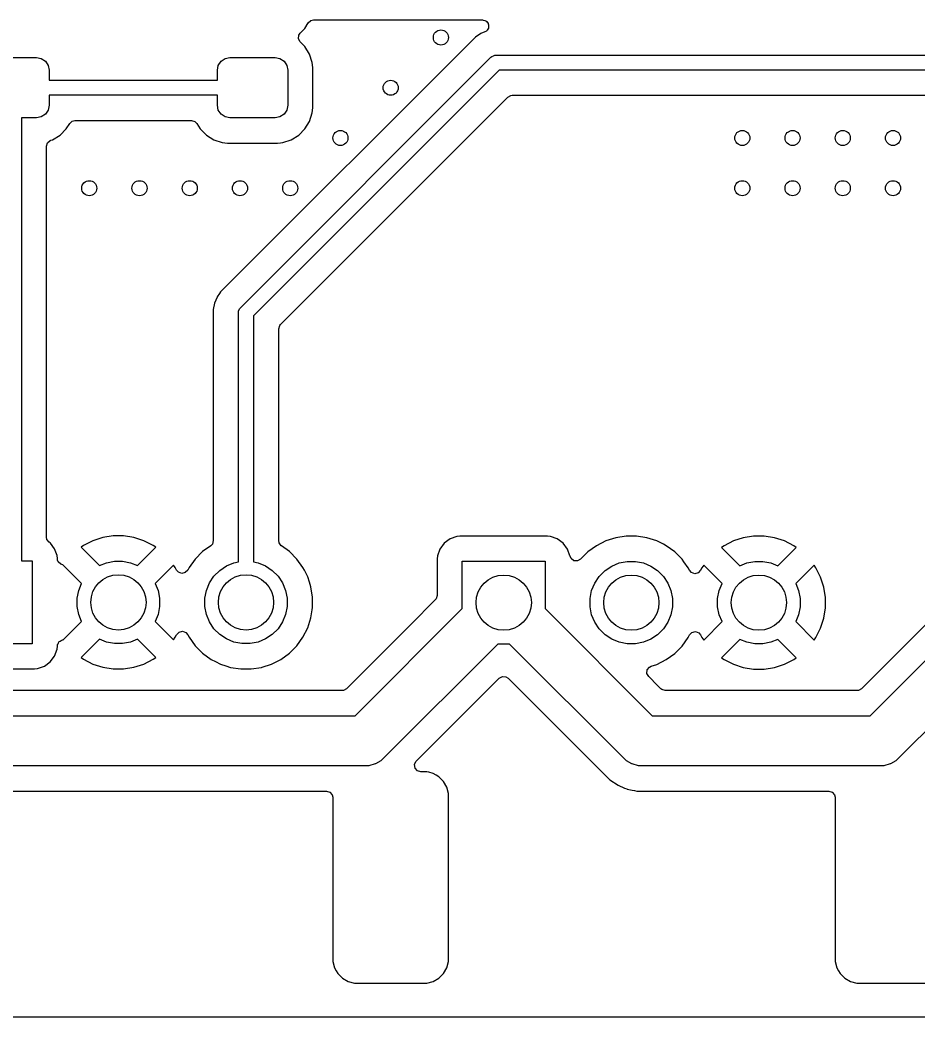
# Model space of a CAD drawing. Extents: x 103 to 241, y -131 to -73.
# Drawn here: x 187.62 to 205.5, y -131.5 to -111.65 of the extents above; entities that cross this region are included whole.
import ezdxf

# ---------------------------------------------------------------- set-up
doc = ezdxf.new("R2010")
doc.units = 0
doc.layers.add('BLACK', color=7, linetype='CONTINUOUS')

msp = doc.modelspace()

# ---------------------------------------------------------------- linework, layer by layer
at = {"layer": 'BLACK', "linetype": 'CONTINUOUS'}
for p, q in [((193.292712, -111.818656), (193.360099, -111.709402)), ((193.360099, -111.709402), (193.412047, -111.662679)), ((193.412047, -111.662679), (193.465638, -111.6505)), ((193.465638, -111.6505), (196.827647, -111.6505)), ((196.827647, -111.6505), (196.838453, -111.653673)), ((196.838453, -111.653673), (196.849652, -111.652468)), ((196.849652, -111.652468), (196.871379, -111.663341)), ((196.871379, -111.663341), (196.894686, -111.670185)), ((196.894686, -111.670185), (196.90206, -111.678695)), ((196.90206, -111.678695), (196.912135, -111.683737)), ((196.912135, -111.683737), (196.924535, -111.704632)), ((196.924535, -111.704632), (196.940441, -111.722989)), ((196.940441, -111.722989), (196.942043, -111.734136)), ((196.942043, -111.734136), (196.947792, -111.743823)), ((196.947792, -111.743823), (196.946927, -111.768099)), ((193.170548, -111.956666), (193.199049, -111.912319)), ((193.199049, -111.912319), (193.240324, -111.871044)), ((193.240324, -111.871044), (193.292712, -111.818656)), ((196.791863, -111.92354), (196.685332, -111.994721)), ((196.791881, -111.92353), (196.791863, -111.92354)), ((196.873465, -111.889738), (196.791881, -111.92353)), ((196.873476, -111.889734), (196.873465, -111.889738)), ((196.87511, -111.889057), (196.873476, -111.889734)), ((196.905462, -111.871044), (196.87511, -111.889057)), ((196.910849, -111.863282), (196.905462, -111.871044)), ((196.92136, -111.855703), (196.910849, -111.863282)), ((196.931452, -111.833602), (196.92136, -111.855703)), ((196.945305, -111.813648), (196.931452, -111.833602)), ((196.945705, -111.802392), (196.945305, -111.813648)), ((196.950385, -111.792147), (196.945705, -111.802392)), ((196.946927, -111.768099), (196.950385, -111.792147)), ((196.685325, -111.994727), (191.614726, -117.065326)), ((193.165564, -112.026358), (193.170548, -111.956666)), ((193.199049, -112.087681), (193.165564, -112.026358)), ((193.292712, -112.181344), (193.199049, -112.087681)), ((196.685332, -111.994721), (196.685325, -111.994727)), ((193.384814, -112.330666), (193.292712, -112.181344)), ((193.439999, -112.497203), (193.384814, -112.330666)), ((187.05, -112.4), (187.95, -112.4)), ((187.95, -112.4), (188.045671, -112.41903)), ((188.045671, -112.41903), (188.126777, -112.473223)), ((188.126777, -112.473223), (188.18097, -112.554329)), ((191.56903, -112.554329), (191.623223, -112.473223)), ((191.623223, -112.473223), (191.704329, -112.41903)), ((191.704329, -112.41903), (191.8, -112.4)), ((191.8, -112.4), (192.7, -112.4)), ((192.013934, -117.373934), (196.993934, -112.393934)), ((192.7, -112.4), (192.795671, -112.41903)), ((192.795671, -112.41903), (192.876777, -112.473223)), ((192.876777, -112.473223), (192.93097, -112.554329)), ((193.450499, -112.599992), (193.439999, -112.497203)), ((196.993934, -112.393934), (197.016665, -112.375279)), ((197.016665, -112.375279), (197.048339, -112.362159)), ((197.048339, -112.362159), (197.070736, -112.352882)), ((197.070736, -112.352882), (197.1, -112.35)), ((197.1, -112.35), (207.187868, -112.35)), ((188.18097, -112.554329), (188.2, -112.65)), ((188.2, -112.65), (188.2, -112.85)), ((191.55, -112.65), (191.56903, -112.554329)), ((191.55, -112.85), (191.55, -112.65)), ((197.162132, -112.65), (192.27, -117.542132)), ((192.93097, -112.554329), (192.95, -112.65)), ((192.95, -112.65), (192.95, -113.35)), ((193.4505, -113.400009), (193.450499, -112.599992)), ((207.25, -112.65), (197.162132, -112.65)), ((188.2, -112.85), (191.55, -112.85)), ((191.55, -113.15), (188.2, -113.15)), ((188.2, -113.15), (188.2, -113.35)), ((191.55, -113.35), (191.55, -113.15)), ((192.806819, -117.713127), (197.333127, -113.186819)), ((197.333127, -113.186819), (197.39445, -113.153334)), ((197.39445, -113.153334), (197.420808, -113.1505)), ((197.420808, -113.1505), (207.314071, -113.1505)), ((188.126777, -113.526777), (188.045671, -113.58097)), ((188.18097, -113.445671), (188.126777, -113.526777)), ((188.2, -113.35), (188.18097, -113.445671)), ((191.56903, -113.445671), (191.55, -113.35)), ((191.623223, -113.526777), (191.56903, -113.445671)), ((191.704329, -113.58097), (191.623223, -113.526777)), ((192.876777, -113.526777), (192.795671, -113.58097)), ((192.93097, -113.445671), (192.876777, -113.526777)), ((192.95, -113.35), (192.93097, -113.445671)), ((193.384814, -113.669334), (193.439999, -113.502797)), ((193.439999, -113.502797), (193.4505, -113.400009)), ((187.95, -113.6), (187.65, -113.6)), ((187.65, -113.6), (187.65, -122.42)), ((188.045671, -113.58097), (187.95, -113.6)), ((188.542712, -113.818656), (188.610099, -113.709402)), ((188.610099, -113.709402), (188.662047, -113.662679)), ((188.662047, -113.662679), (188.715638, -113.6505)), ((188.715638, -113.6505), (191.034362, -113.6505)), ((191.034362, -113.6505), (191.101401, -113.670185)), ((191.101401, -113.670185), (191.139899, -113.709401)), ((191.139899, -113.709401), (191.207288, -113.818656)), ((191.8, -113.6), (191.704329, -113.58097)), ((192.7, -113.6), (191.8, -113.6)), ((192.795671, -113.58097), (192.7, -113.6)), ((193.292712, -113.818656), (193.384814, -113.669334)), ((188.418656, -113.942712), (188.542712, -113.818656)), ((191.207288, -113.818656), (191.331344, -113.942712)), ((193.168656, -113.942712), (193.292712, -113.818656)), ((188.1505, -114.163732), (188.170185, -114.096693)), ((188.170185, -114.096693), (188.222989, -114.050938)), ((188.222989, -114.050938), (188.235495, -114.046026)), ((188.235495, -114.046026), (188.269334, -114.034814)), ((188.269334, -114.034814), (188.418656, -113.942712)), ((191.331344, -113.942712), (191.480666, -114.034814)), ((191.480666, -114.034814), (191.647203, -114.089999)), ((191.647203, -114.089999), (191.749991, -114.1005)), ((191.749991, -114.1005), (192.750008, -114.100499)), ((192.750008, -114.100499), (192.750016, -114.100498)), ((192.750016, -114.100498), (192.750019, -114.100498)), ((192.750019, -114.100498), (192.806302, -114.094748)), ((192.806302, -114.094748), (192.852797, -114.089999)), ((192.852797, -114.089999), (193.019334, -114.034814)), ((193.019334, -114.034814), (193.168656, -113.942712)), ((188.1505, -121.94645), (188.1505, -114.163732)), ((191.594816, -117.095125), (191.547906, -117.165331)), ((191.614726, -117.065326), (191.594816, -117.095125)), ((191.494497, -117.290261), (191.4695, -117.415928)), ((191.494499, -117.290255), (191.494497, -117.290261)), ((191.543534, -117.171873), (191.494499, -117.290255)), ((191.543539, -117.171864), (191.543534, -117.171873)), ((191.547903, -117.165335), (191.543539, -117.171864)), ((191.547906, -117.165331), (191.547903, -117.165334)), ((191.547903, -117.165334), (191.547903, -117.165335)), ((191.4695, -117.415928), (191.4695, -122.016025)), ((191.97, -117.48), (191.972882, -117.450736)), ((191.97, -122.437724), (191.97, -117.48)), ((191.972882, -117.450736), (191.993691, -117.4005)), ((191.993691, -117.4005), (191.995279, -117.396665)), ((191.995279, -117.396665), (192.013934, -117.373934)), ((192.27, -117.542132), (192.27, -122.437724)), ((192.7705, -117.800808), (192.790185, -117.733769)), ((192.7705, -122.016025), (192.7705, -117.800808)), ((192.790185, -117.733769), (192.806819, -117.713127)), ((188.158318, -121.989782), (188.1505, -121.94645)), ((188.200188, -122.045716), (188.158318, -121.989782)), ((188.222542, -122.06245), (188.200188, -122.045716)), ((188.222544, -122.062452), (188.222542, -122.06245)), ((188.222546, -122.062454), (188.222544, -122.062452)), ((188.226289, -122.067454), (188.222546, -122.062454)), ((188.308793, -122.177664), (188.226289, -122.067454)), ((189.071372, -122.017075), (188.885552, -122.111757)), ((189.269727, -121.952626), (189.071372, -122.017075)), ((189.475721, -121.92), (189.269727, -121.952626)), ((189.684279, -121.92), (189.475721, -121.92)), ((189.890272, -121.952626), (189.684279, -121.92)), ((190.088627, -122.017075), (189.890272, -121.952626)), ((190.274451, -122.111759), (190.088627, -122.017075)), ((191.4695, -122.016025), (191.449815, -122.083064)), ((192.778949, -122.061012), (192.7705, -122.016025)), ((192.821614, -122.116343), (192.778949, -122.061012)), ((196.067452, -122.067455), (195.981206, -122.182664)), ((196.067455, -122.067452), (196.067452, -122.067455)), ((196.182664, -121.981206), (196.067455, -122.067452)), ((196.182671, -121.981202), (196.182664, -121.981206)), ((196.317516, -121.930908), (196.182671, -121.981202)), ((196.377123, -121.924501), (196.317516, -121.930908)), ((196.377129, -121.9245), (196.377123, -121.924501)), ((198.122864, -121.9245), (196.377129, -121.9245)), ((198.122873, -121.9245), (198.122864, -121.9245)), ((198.122881, -121.9245), (198.122873, -121.9245)), ((198.122883, -121.924501), (198.122881, -121.9245)), ((198.182483, -121.930908), (198.122883, -121.924501)), ((198.317328, -121.981202), (198.182482, -121.930908)), ((198.182482, -121.930908), (198.182483, -121.930908)), ((198.317335, -121.981206), (198.317328, -121.981202)), ((198.432544, -122.067452), (198.317335, -121.981206)), ((198.432547, -122.067455), (198.432544, -122.067452)), ((198.518793, -122.182664), (198.432547, -122.067455)), ((199.281179, -122.021612), (199.095285, -122.11633)), ((199.47961, -121.957137), (199.281179, -122.021612)), ((199.685676, -121.9245), (199.47961, -121.957137)), ((199.685681, -121.9245), (199.685676, -121.9245)), ((199.894319, -121.9245), (199.685681, -121.9245)), ((199.894324, -121.9245), (199.894319, -121.9245)), ((200.100389, -121.957137), (199.894324, -121.9245)), ((200.29882, -122.021612), (200.100389, -121.957137)), ((200.430687, -122.088802), (200.29882, -122.021612)), ((201.821372, -122.022075), (201.635552, -122.116757)), ((202.019727, -121.957626), (201.821372, -122.022075)), ((202.225721, -121.925), (202.019727, -121.957626)), ((202.434279, -121.925), (202.225721, -121.925)), ((202.640272, -121.957626), (202.434279, -121.925)), ((202.838627, -122.022075), (202.640272, -121.957626)), ((203.024451, -122.116759), (202.838627, -122.022075)), ((188.308795, -122.177668), (188.308793, -122.177664)), ((188.308796, -122.177669), (188.308795, -122.177668)), ((188.359091, -122.312517), (188.308796, -122.177669)), ((188.885552, -122.111757), (188.83618, -122.147627)), ((188.83618, -122.147627), (189.201613, -122.513059)), ((189.958386, -122.513059), (190.323819, -122.147627)), ((190.323819, -122.147627), (190.274451, -122.111759)), ((191.256493, -122.233966), (191.108966, -122.381493)), ((191.418386, -122.116343), (191.256493, -122.233966)), ((191.449815, -122.083064), (191.418386, -122.116343)), ((192.828496, -122.121343), (192.821614, -122.116343)), ((192.983505, -122.233965), (192.828496, -122.121343)), ((193.131035, -122.381495), (192.983505, -122.233965)), ((195.981202, -122.182671), (195.930908, -122.317517)), ((195.981206, -122.182664), (195.981202, -122.182671)), ((198.518797, -122.182671), (198.518793, -122.182664)), ((198.569092, -122.31752), (198.518797, -122.182671)), ((198.926496, -122.238964), (198.779426, -122.386034)), ((199.095285, -122.11633), (198.926496, -122.238964)), ((200.484714, -122.11633), (200.430687, -122.088802)), ((200.653505, -122.238965), (200.484714, -122.11633)), ((200.801035, -122.386495), (200.653505, -122.238965)), ((201.635552, -122.116757), (201.58618, -122.152627)), ((201.58618, -122.152627), (201.951613, -122.518059)), ((202.708386, -122.518059), (203.073819, -122.152627)), ((203.073819, -122.152627), (203.024451, -122.116759)), ((187.65, -122.42), (187.865, -122.42)), ((187.865, -122.42), (187.865, -124.07)), ((188.365499, -122.372128), (188.359091, -122.312517)), ((188.365499, -122.390402), (188.365499, -122.372128)), ((188.368687, -122.40419), (188.365499, -122.390402)), ((188.381093, -122.436456), (188.368687, -122.40419)), ((188.430849, -122.485508), (188.381093, -122.436456)), ((189.201613, -122.513059), (189.340515, -122.455524)), ((189.340515, -122.455524), (189.499136, -122.423973)), ((189.499136, -122.423973), (189.660864, -122.423973)), ((189.660864, -122.423973), (189.819485, -122.455524)), ((189.819485, -122.455524), (189.958386, -122.513059)), ((191.108966, -122.381493), (190.986328, -122.550288)), ((191.731098, -122.517415), (191.880515, -122.455524)), ((191.880515, -122.455524), (191.97, -122.437724)), ((192.27, -122.437724), (192.359485, -122.455524)), ((192.359485, -122.455524), (192.508902, -122.517415)), ((193.25367, -122.550286), (193.131035, -122.381495)), ((195.924501, -122.377116), (195.9245, -122.377135)), ((195.9245, -122.377135), (195.9245, -123.109216)), ((195.930908, -122.317517), (195.924501, -122.377116)), ((196.425, -123.367893), (196.425, -122.425)), ((196.425, -122.425), (198.075, -122.425)), ((198.075, -122.425), (198.075, -123.367893)), ((198.570876, -122.325068), (198.569092, -122.31752)), ((198.573515, -122.324444), (198.570876, -122.325068)), ((198.592478, -122.372662), (198.573515, -122.324444)), ((198.648411, -122.414534), (198.592478, -122.372662)), ((198.718103, -122.419518), (198.648411, -122.414534)), ((198.779426, -122.386034), (198.718103, -122.419518)), ((199.401098, -122.522415), (199.550515, -122.460524)), ((199.550515, -122.460524), (199.709136, -122.428973)), ((199.709136, -122.428973), (199.870864, -122.428973)), ((199.870864, -122.428973), (200.029485, -122.460524)), ((200.029485, -122.460524), (200.178902, -122.522415)), ((200.837334, -122.436456), (200.801035, -122.386495)), ((200.923671, -122.555287), (200.837334, -122.436456)), ((201.951613, -122.518059), (202.090515, -122.460524)), ((202.090515, -122.460524), (202.249136, -122.428973)), ((202.249136, -122.428973), (202.410864, -122.428973)), ((202.410864, -122.428973), (202.569485, -122.460524)), ((202.569485, -122.460524), (202.708386, -122.518059)), ((188.476557, -122.49511), (188.430849, -122.485508)), ((188.848059, -122.866612), (188.476557, -122.49511)), ((190.677371, -122.501179), (190.311939, -122.86661)), ((190.677372, -122.50118), (190.677371, -122.501179)), ((190.713236, -122.550543), (190.677372, -122.50118)), ((190.713247, -122.550561), (190.713236, -122.550543)), ((190.739233, -122.601561), (190.713247, -122.550561)), ((190.778272, -122.646615), (190.739233, -122.601561)), ((190.844406, -122.669153), (190.778272, -122.646615)), ((190.912227, -122.652358), (190.844406, -122.669153)), ((190.960202, -122.601563), (190.912227, -122.652358)), ((190.986328, -122.550288), (190.960202, -122.601563)), ((191.482266, -122.721626), (191.596626, -122.607266)), ((191.596626, -122.607266), (191.731098, -122.517415)), ((192.508902, -122.517415), (192.643374, -122.607266)), ((192.643374, -122.607266), (192.757734, -122.721626)), ((193.282343, -122.606561), (193.25367, -122.550286)), ((193.348387, -122.736179), (193.282343, -122.606561)), ((199.152266, -122.726626), (199.266626, -122.612266)), ((199.266626, -122.612266), (199.401098, -122.522415)), ((200.178902, -122.522415), (200.313374, -122.612266)), ((200.313374, -122.612266), (200.427734, -122.726626)), ((200.949796, -122.606561), (200.923671, -122.555287)), ((200.988834, -122.651615), (200.949796, -122.606561)), ((201.054969, -122.674153), (200.988834, -122.651615)), ((201.12279, -122.657358), (201.054969, -122.674153)), ((201.170765, -122.606563), (201.12279, -122.657358)), ((201.196755, -122.555555), (201.170765, -122.606563)), ((201.232627, -122.50618), (201.196755, -122.555555)), ((201.598059, -122.871612), (201.232627, -122.50618)), ((203.427371, -122.506179), (203.061939, -122.87161)), ((203.427372, -122.50618), (203.427371, -122.506179)), ((203.463236, -122.555543), (203.427372, -122.50618)), ((203.463244, -122.555556), (203.463236, -122.555543)), ((203.557924, -122.741372), (203.463244, -122.555556)), ((191.330524, -123.005515), (191.392415, -122.856098)), ((191.392415, -122.856098), (191.482266, -122.721626)), ((192.757734, -122.721626), (192.847585, -122.856098)), ((192.847585, -122.856098), (192.909476, -123.005515)), ((193.348387, -122.736181), (193.348387, -122.736179)), ((193.348389, -122.736184), (193.348387, -122.736181)), ((193.382948, -122.842545), (193.348389, -122.736184)), ((193.412862, -122.93461), (193.382948, -122.842545)), ((199.000524, -123.010515), (199.062415, -122.861098)), ((199.062415, -122.861098), (199.152266, -122.726626)), ((200.427734, -122.726626), (200.517585, -122.861098)), ((200.517585, -122.861098), (200.579476, -123.010515)), ((203.622373, -122.939727), (203.557924, -122.741372)), ((188.758973, -123.164136), (188.790524, -123.005515)), ((188.790524, -123.005515), (188.848059, -122.866612)), ((190.311939, -122.86661), (190.369476, -123.005515)), ((190.369476, -123.005515), (190.401027, -123.164136)), ((191.298973, -123.164136), (191.330524, -123.005515)), ((192.909476, -123.005515), (192.941027, -123.164136)), ((193.4455, -123.140675), (193.412862, -122.93461)), ((198.968973, -123.169136), (199.000524, -123.010515)), ((200.579476, -123.010515), (200.611027, -123.169136)), ((201.508973, -123.169136), (201.540524, -123.010515)), ((201.540524, -123.010515), (201.598059, -122.871612)), ((203.061939, -122.87161), (203.119476, -123.010515)), ((203.119476, -123.010515), (203.151027, -123.169136)), ((203.655, -123.14572), (203.622373, -122.939727)), ((188.758973, -123.325864), (188.758973, -123.164136)), ((190.401027, -123.164136), (190.401027, -123.325864)), ((191.298973, -123.325864), (191.298973, -123.164136)), ((192.941027, -123.164136), (192.941027, -123.325864)), ((193.4455, -123.349324), (193.4455, -123.140675)), ((195.888181, -123.196897), (195.399969, -123.68511)), ((195.904815, -123.176255), (195.888181, -123.196897)), ((195.9245, -123.109216), (195.904815, -123.176255)), ((198.968973, -123.330864), (198.968973, -123.169136)), ((200.611027, -123.169136), (200.611027, -123.330864)), ((201.508973, -123.330864), (201.508973, -123.169136)), ((203.151027, -123.169136), (203.151027, -123.330864)), ((203.655, -123.354279), (203.655, -123.14572)), ((188.790524, -123.484485), (188.758973, -123.325864)), ((190.401027, -123.325864), (190.369476, -123.484485)), ((191.330524, -123.484485), (191.298973, -123.325864)), ((192.941027, -123.325864), (192.909476, -123.484485)), ((193.412862, -123.555389), (193.438933, -123.390783)), ((193.438933, -123.390783), (193.4455, -123.349324)), ((194.292894, -125.5), (196.425, -123.367893)), ((198.075, -123.367893), (200.207107, -125.5)), ((199.000524, -123.489485), (198.968973, -123.330864)), ((200.611027, -123.330864), (200.579476, -123.489485)), ((201.540524, -123.489485), (201.508973, -123.330864)), ((203.151027, -123.330864), (203.119476, -123.489485)), ((203.622373, -123.560272), (203.655, -123.354279)), ((204.542894, -125.5), (206.675, -123.367893)), ((188.478073, -123.993373), (188.848059, -123.623386)), ((188.848059, -123.623386), (188.790524, -123.484485)), ((190.369476, -123.484485), (190.31194, -123.623387)), ((190.31194, -123.623387), (190.677371, -123.988818)), ((191.392415, -123.633902), (191.330524, -123.484485)), ((191.482266, -123.768374), (191.392415, -123.633902)), ((192.847585, -123.633902), (192.757734, -123.768374)), ((192.909476, -123.484485), (192.847585, -123.633902)), ((193.348389, -123.753816), (193.412862, -123.555389)), ((199.062415, -123.638902), (199.000524, -123.489485)), ((199.152266, -123.773374), (199.062415, -123.638902)), ((200.517585, -123.638902), (200.427734, -123.773374)), ((200.579476, -123.489485), (200.517585, -123.638902)), ((201.232627, -123.993819), (201.598059, -123.628386)), ((201.598059, -123.628386), (201.540524, -123.489485)), ((203.119476, -123.489485), (203.06194, -123.628387)), ((203.06194, -123.628387), (203.427371, -123.993818)), ((203.557924, -123.758627), (203.622373, -123.560272)), ((190.739233, -123.888438), (190.787206, -123.837642)), ((190.787206, -123.837642), (190.855027, -123.820846)), ((190.855027, -123.820846), (190.921162, -123.843383)), ((190.921162, -123.843383), (190.960203, -123.888437)), ((191.596626, -123.882734), (191.482266, -123.768374)), ((192.757734, -123.768374), (192.643374, -123.882734)), ((193.25367, -123.939714), (193.348389, -123.753816)), ((195.399969, -123.68511), (194.547218, -124.537862)), ((199.266626, -123.887734), (199.152266, -123.773374)), ((200.427734, -123.773374), (200.313374, -123.887734)), ((200.949796, -123.893437), (200.997769, -123.842642)), ((200.997769, -123.842642), (201.06559, -123.825846)), ((201.06559, -123.825846), (201.131725, -123.848383)), ((201.131725, -123.848383), (201.170766, -123.893437)), ((203.46324, -123.944451), (203.557924, -123.758627)), ((205.649969, -123.68511), (204.797218, -124.537862)), ((188.379163, -124.067201), (188.385175, -124.046718)), ((188.385175, -124.046718), (188.395961, -124.037368)), ((188.395961, -124.037368), (188.402967, -124.024927)), ((188.402967, -124.024927), (188.421839, -124.014938)), ((188.421839, -124.014938), (188.437972, -124.000956)), ((188.437972, -124.000956), (188.453421, -123.998224)), ((188.453421, -123.998224), (188.464721, -123.992244)), ((188.464721, -123.992244), (188.478073, -123.993373)), ((189.201611, -123.976939), (188.836179, -124.342371)), ((189.340515, -124.034476), (189.201611, -123.976939)), ((189.499136, -124.066027), (189.340515, -124.034476)), ((189.819485, -124.034476), (189.660864, -124.066027)), ((189.958387, -123.97694), (189.819485, -124.034476)), ((190.323818, -124.342371), (189.958387, -123.97694)), ((190.677371, -123.988818), (190.677372, -123.988818)), ((190.677372, -123.988818), (190.713242, -123.939449)), ((190.713242, -123.939448), (190.739233, -123.888438)), ((190.713242, -123.939449), (190.713242, -123.939448)), ((190.960203, -123.888437), (190.986194, -123.939448)), ((190.986194, -123.939448), (190.98633, -123.939714)), ((190.98633, -123.939714), (191.108965, -124.108505)), ((191.731098, -123.972585), (191.596626, -123.882734)), ((191.880515, -124.034476), (191.731098, -123.972585)), ((192.039136, -124.066027), (191.880515, -124.034476)), ((192.359485, -124.034476), (192.200864, -124.066027)), ((192.508902, -123.972585), (192.359485, -124.034476)), ((192.643374, -123.882734), (192.508902, -123.972585)), ((193.131035, -124.108505), (193.25367, -123.939714)), ((199.401098, -123.977585), (199.266626, -123.887734)), ((199.550515, -124.039476), (199.401098, -123.977585)), ((199.709136, -124.071027), (199.550515, -124.039476)), ((200.029485, -124.039476), (199.870864, -124.071027)), ((200.178902, -123.977585), (200.029485, -124.039476)), ((200.313374, -123.887734), (200.178902, -123.977585)), ((200.801035, -124.113505), (200.92367, -123.944714)), ((200.92367, -123.944714), (200.949796, -123.893437)), ((201.170766, -123.893437), (201.196759, -123.944451)), ((201.196759, -123.944451), (201.232627, -123.993818)), ((201.232627, -123.993818), (201.232627, -123.993819)), ((201.951611, -123.981939), (201.586179, -124.347371)), ((202.090515, -124.039476), (201.951611, -123.981939)), ((202.249136, -124.071027), (202.090515, -124.039476)), ((202.569485, -124.039476), (202.410864, -124.071027)), ((202.708387, -123.98194), (202.569485, -124.039476)), ((203.073818, -124.347371), (202.708387, -123.98194)), ((203.427371, -123.993818), (203.427372, -123.993818)), ((203.427372, -123.993818), (203.46324, -123.944451)), ((187.865, -124.07), (186.215, -124.07)), ((188.308796, -124.312331), (188.359091, -124.177483)), ((188.359091, -124.177483), (188.3655, -124.117873)), ((188.365499, -124.099587), (188.368686, -124.085809)), ((188.3655, -124.117873), (188.365499, -124.099587)), ((188.368686, -124.085809), (188.379163, -124.067201)), ((189.660864, -124.066027), (189.499136, -124.066027)), ((191.108965, -124.108505), (191.256495, -124.256035)), ((192.200864, -124.066027), (192.039136, -124.066027)), ((192.983505, -124.256035), (193.131035, -124.108505)), ((197.132107, -124.075), (194.853553, -126.353553)), ((197.367894, -124.075), (197.132107, -124.075)), ((199.646446, -126.353553), (197.367894, -124.075)), ((199.870864, -124.071027), (199.709136, -124.071027)), ((200.653505, -124.261035), (200.801035, -124.113505)), ((202.410864, -124.071027), (202.249136, -124.071027)), ((207.382107, -124.075), (205.103553, -126.353553)), ((188.107331, -124.513796), (188.222546, -124.427546)), ((188.222546, -124.427546), (188.308796, -124.312331)), ((188.836179, -124.342371), (188.83618, -124.342372)), ((188.83618, -124.342372), (188.885543, -124.378236)), ((188.885543, -124.378236), (188.885556, -124.378244)), ((188.885556, -124.378244), (189.071372, -124.472924)), ((190.088627, -124.472924), (190.274451, -124.37824)), ((190.274451, -124.37824), (190.323818, -124.342372)), ((190.323818, -124.342372), (190.323818, -124.342371)), ((191.256495, -124.256035), (191.425286, -124.37867)), ((191.425286, -124.37867), (191.513116, -124.423421)), ((191.513116, -124.423421), (191.611179, -124.473387)), ((192.628816, -124.473389), (192.814714, -124.37867)), ((192.814714, -124.37867), (192.983505, -124.256035)), ((200.298816, -124.478389), (200.484714, -124.38367)), ((200.484714, -124.38367), (200.653505, -124.261035)), ((201.586179, -124.347371), (201.58618, -124.347372)), ((201.58618, -124.347372), (201.635543, -124.383236)), ((201.635543, -124.383236), (201.635556, -124.383244)), ((201.635556, -124.383244), (201.821372, -124.477924)), ((202.838627, -124.477924), (203.024451, -124.38324)), ((203.024451, -124.38324), (203.073818, -124.347372)), ((203.073818, -124.347372), (203.073818, -124.347371)), ((186.167127, -124.5705), (187.912872, -124.570499)), ((187.912872, -124.570499), (187.972483, -124.564091)), ((187.972483, -124.564091), (188.107331, -124.513796)), ((189.071372, -124.472924), (189.269727, -124.537373)), ((189.269727, -124.537373), (189.475721, -124.57)), ((189.475721, -124.57), (189.684279, -124.57)), ((189.684279, -124.57), (189.890272, -124.537373)), ((189.890272, -124.537373), (190.088627, -124.472924)), ((191.611179, -124.473387), (191.611181, -124.473387)), ((191.611181, -124.473387), (191.611184, -124.473389)), ((191.611184, -124.473389), (191.717545, -124.507948)), ((191.717545, -124.507948), (191.80961, -124.537862)), ((191.80961, -124.537862), (192.015676, -124.5705)), ((192.015676, -124.5705), (192.015681, -124.5705)), ((192.015681, -124.5705), (192.224324, -124.5705)), ((192.224324, -124.5705), (192.430389, -124.537862)), ((192.430389, -124.537862), (192.44237, -124.533969)), ((192.44237, -124.533969), (192.628816, -124.473389)), ((194.547218, -124.537862), (194.121899, -124.963181)), ((200.102352, -124.659594), (200.107336, -124.589903)), ((200.107336, -124.589903), (200.149207, -124.533969)), ((200.149207, -124.533969), (200.185199, -124.515305)), ((200.185199, -124.515305), (200.298816, -124.478389)), ((201.821372, -124.477924), (202.019727, -124.542373)), ((202.019727, -124.542373), (202.225721, -124.575)), ((202.225721, -124.575), (202.434279, -124.575)), ((202.434279, -124.575), (202.640272, -124.542373)), ((202.640272, -124.542373), (202.838627, -124.477924)), ((204.797218, -124.537862), (204.371899, -124.963181)), ((196.27714, -125.63778), (197.16232, -124.752599)), ((197.16232, -124.752599), (197.223641, -124.719116)), ((197.223641, -124.719116), (197.293333, -124.7241)), ((197.293333, -124.7241), (197.33768, -124.752601)), ((197.33768, -124.752601), (198.334579, -125.7495)), ((200.135836, -124.720916), (200.102352, -124.659594)), ((200.311244, -124.896323), (200.135836, -124.720916)), ((194.034218, -124.9995), (179.965783, -124.9995)), ((194.060576, -124.996666), (194.034218, -124.9995)), ((194.121899, -124.963181), (194.060576, -124.996666)), ((200.378102, -124.963181), (200.311244, -124.896323)), ((200.398744, -124.979815), (200.378102, -124.963181)), ((200.465783, -124.9995), (200.398744, -124.979815)), ((204.284218, -124.9995), (200.465783, -124.9995)), ((204.310576, -124.996666), (204.284218, -124.9995)), ((204.371899, -124.963181), (204.310576, -124.996666)), ((179.707107, -125.5), (194.292894, -125.5)), ((195.510101, -126.404819), (196.27714, -125.63778)), ((200.207107, -125.5), (204.542894, -125.5)), ((198.334579, -125.7495), (199.22286, -126.637781)), ((194.804381, -126.396677), (194.699074, -126.457476)), ((194.804396, -126.396661), (194.804381, -126.396677)), ((194.853553, -126.353553), (194.804396, -126.396661)), ((195.475044, -126.474853), (195.504069, -126.411297)), ((195.504069, -126.411297), (195.510101, -126.404819)), ((199.69561, -126.396668), (199.646446, -126.353553)), ((199.695619, -126.396677), (199.69561, -126.396668)), ((199.800926, -126.457476), (199.695619, -126.396677)), ((205.054381, -126.396677), (204.949074, -126.457476)), ((205.054396, -126.396661), (205.054381, -126.396677)), ((205.103553, -126.353553), (205.054396, -126.396661)), ((194.5, -126.5), (179.5, -126.5)), ((194.565248, -126.495723), (194.5, -126.5)), ((194.565263, -126.495723), (194.565248, -126.495723)), ((194.691342, -126.46194), (194.565263, -126.495723)), ((194.699074, -126.457476), (194.691342, -126.46194)), ((195.484988, -126.544011), (195.475044, -126.474853)), ((195.530743, -126.596815), (195.484988, -126.544011)), ((195.597782, -126.6165), (195.530743, -126.596815)), ((195.717891, -126.6165), (195.597782, -126.6165)), ((195.717892, -126.6165), (195.717891, -126.6165)), ((195.759195, -126.627567), (195.717892, -126.6165)), ((195.845187, -126.650608), (195.759195, -126.627567)), ((199.808658, -126.46194), (199.800926, -126.457476)), ((199.934737, -126.495723), (199.808658, -126.46194)), ((199.934752, -126.495723), (199.934737, -126.495723)), ((200, -126.5), (199.934752, -126.495723)), ((204.75, -126.5), (200, -126.5)), ((204.815248, -126.495723), (204.75, -126.5)), ((204.815263, -126.495723), (204.815248, -126.495723)), ((204.941342, -126.46194), (204.815263, -126.495723)), ((204.949074, -126.457476), (204.941342, -126.46194)), ((195.90225, -126.683554), (195.845187, -126.650608)), ((195.959314, -126.7165), (195.90225, -126.683554)), ((196.0525, -126.809686), (195.959314, -126.7165)), ((196.118392, -126.923814), (196.0525, -126.809686)), ((199.22286, -126.637781), (199.222861, -126.637782)), ((199.222861, -126.637782), (199.301579, -126.7165)), ((199.301579, -126.7165), (199.362219, -126.77714)), ((199.362219, -126.77714), (199.526079, -126.886628)), ((185.2765, -127.0005), (193.7235, -127.0005)), ((193.7235, -127.0005), (193.790539, -127.020185)), ((193.790539, -127.020185), (193.836294, -127.072989)), ((196.1525, -127.051108), (196.118392, -126.923814)), ((199.526079, -126.886628), (199.526092, -126.886635)), ((199.526092, -126.886635), (199.654833, -126.939961)), ((199.654833, -126.939961), (199.697744, -126.957735)), ((199.697744, -126.957735), (199.708164, -126.962051)), ((199.708164, -126.962051), (199.804812, -126.981275)), ((199.804812, -126.981275), (199.853135, -126.990887)), ((199.853135, -126.990887), (199.901458, -127.0005)), ((199.901458, -127.0005), (199.901459, -127.0005)), ((199.901459, -127.0005), (199.90146, -127.0005)), ((199.90146, -127.0005), (200.09854, -127.0005)), ((200.09854, -127.0005), (203.7235, -127.0005)), ((203.7235, -127.0005), (203.790539, -127.020185)), ((203.790539, -127.020185), (203.836294, -127.072989)), ((193.836294, -127.072989), (193.8475, -127.1245)), ((193.8475, -127.1245), (193.8475, -130.391891)), ((196.1525, -130.391892), (196.1525, -127.051108)), ((203.836294, -127.072989), (203.8475, -127.1245)), ((203.8475, -127.1245), (203.8475, -130.391891)), ((193.8475, -130.391891), (193.881608, -130.519187)), ((196.118392, -130.519186), (196.1525, -130.391892)), ((203.8475, -130.391891), (203.881608, -130.519187)), ((193.881608, -130.519187), (193.914554, -130.57625)), ((193.914554, -130.57625), (193.9475, -130.633314)), ((196.0525, -130.633314), (196.118392, -130.519186)), ((203.881608, -130.519187), (203.914554, -130.57625)), ((203.914554, -130.57625), (203.9475, -130.633314)), ((193.9475, -130.633314), (194.040686, -130.7265)), ((194.040686, -130.7265), (194.154814, -130.792392)), ((194.154814, -130.792392), (194.282108, -130.8265)), ((195.717892, -130.8265), (195.845186, -130.792392)), ((195.845186, -130.792392), (195.959314, -130.7265)), ((195.959314, -130.7265), (196.0525, -130.633314)), ((203.9475, -130.633314), (204.040686, -130.7265)), ((204.040686, -130.7265), (204.154814, -130.792392)), ((204.154814, -130.792392), (204.282108, -130.8265)), ((194.282108, -130.8265), (194.28211, -130.8265)), ((194.28211, -130.8265), (195.71789, -130.8265)), ((195.71789, -130.8265), (195.717892, -130.8265)), ((204.282108, -130.8265), (204.28211, -130.8265)), ((204.28211, -130.8265), (205.71789, -130.8265)), ((241.1255, -131.4995), (107.1245, -131.4995))]:
    msp.add_line(p, q, dxfattribs=at)
at = {"layer": 'BLACK'}
for centre, radius in [((196, -112), 0.15), ((195, -113), 0.15), ((194, -114), 0.15), ((202, -114), 0.15), ((203, -114), 0.15), ((204, -114), 0.15), ((205, -114), 0.15), ((189, -115), 0.15), ((190, -115), 0.15), ((191, -115), 0.15), ((192, -115), 0.15), ((193, -115), 0.15), ((202, -115), 0.15), ((203, -115), 0.15), ((204, -115), 0.15), ((205, -115), 0.15), ((189.58, -123.245), 0.55), ((192.12, -123.245), 0.55), ((197.25, -123.25), 0.55), ((199.79, -123.25), 0.55), ((202.33, -123.25), 0.55)]:
    msp.add_circle(centre, radius, dxfattribs=at)

doc.saveas('drawing.dxf')
